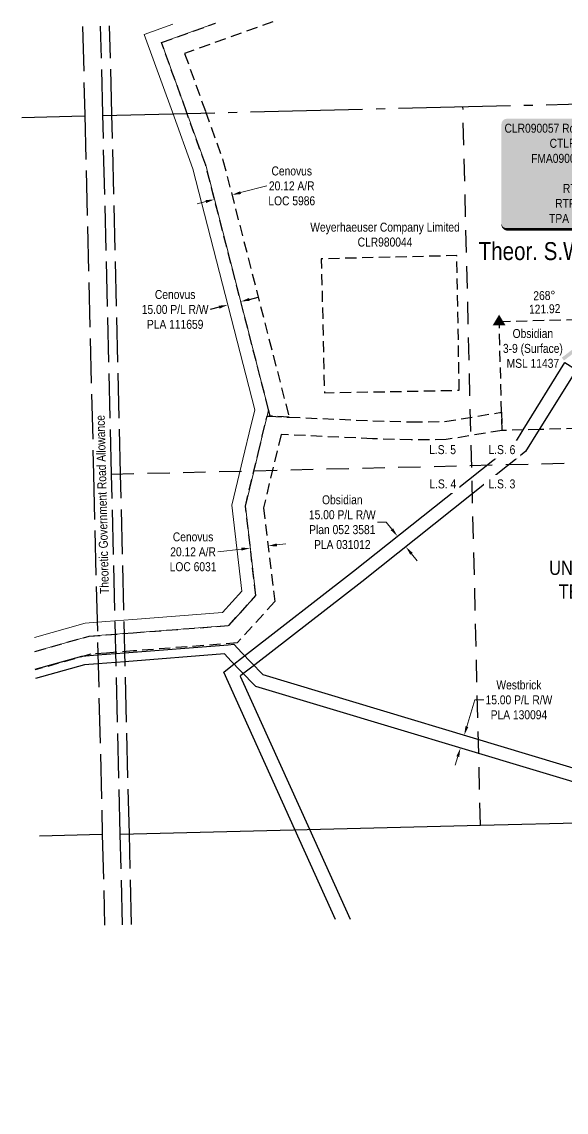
# Model space of a CAD drawing. Extents: x 615758 to 621285, y 5855650 to 5861424.
# Drawn here: x 617132 to 617739, y 5857583 to 5858801 of the extents above; entities that cross this region are included whole.
import ezdxf
from ezdxf.enums import TextEntityAlignment as Align

# ---------------------------------------------------------------- set-up
doc = ezdxf.new("R2010")
doc.units = 0
doc.header["$LTSCALE"] = 5
doc.header["$PDSIZE"] = 0.5
for name, pattern in [('foc-ACCESSROAD', [3.75, 2.5, -1.25]), ('foc-LSD', [8, 5, -3]), ('foc-QUARTERLINE', [33, 25, -3, 2, -3]), ('foc-UNSURVEYED', [12.5, 10, -2.5])]:
    doc.linetypes.add(name, pattern=pattern)
doc.layers.get('Defpoints').update_dxf_attribs({"color": 9})
for name, color, linetype in [('AS-ROADS', 254, 'Continuous'), ('AS-SURFACE IMPACT', 7, 'Continuous'), ('C-RW', 13, 'Continuous'), ('C-SYMBOL', 7, 'Continuous'), ('C-WS', 13, 'foc-ACCESSROAD'), ('F-AR', 190, 'foc-ACCESSROAD'), ('F-RW', 190, 'Continuous'), ('L-BD', 7, 'Continuous'), ('L-MON', 1, 'Continuous'), ('L-QSEC', 8, 'foc-QUARTERLINE'), ('L-ROAD-T', 7, 'Continuous'), ('L-SEC', 7, 'Continuous'), ('L-SECTION-LSD', 7, 'foc-LSD'), ('L-UNS-T', 3, 'Continuous'), ('L-USEC', 7, 'foc-UNSURVEYED')]:
    doc.layers.add(name, color=color, linetype=linetype)
for name, color, linetype, lineweight in [('C-RW-T', 13, 'Continuous', 9), ('C-WS-T', 13, 'Continuous', 9), ('F-RW-T', 190, 'Continuous', 9)]:
    doc.layers.add(name, color=color, linetype=linetype, lineweight=lineweight)
doc.styles.add('100L', font='ARIALN.TTF', dxfattribs={"height": 11})
doc.styles.add('175L', font='ARIALN.TTF', dxfattribs={"height": 20})
doc.styles.add('80', font='ARIALN.TTF', dxfattribs={"height": 10})
doc.styles.add('80CG', font='ARIALN.TTF', dxfattribs={"height": 10})
doc.styles.add('80L', font='ARIALN.TTF', dxfattribs={"height": 10})
doc.dimstyles.new('Compass 5 000', dxfattribs={"dimscale": 5, "dimtxt": 9, "dimasz": 2, "dimexe": 0.2, "dimexo": 0.0625, "dimgap": 0.5, "dimtad": 0, "dimtih": 1, "dimtoh": 1, "dimzin": 0, "dimdsep": 46, "dimtxsty": '80CG', "dimcen": 0.1, "dimse1": 1, "dimse2": 1, "dimclrd": 256, "dimclrt": 256, "dimaunit": 1, "dimadec": 4, "dimazin": 0, "dimtfac": 0.06, "dimtofl": 0, "dimtmove": 0, "dimatfit": 1, "dimfxl": 0.2, "dimtolj": 1, "dimtzin": 0, "dimlwd": -1, "dimarcsym": 0})

# ---------------------------------------------------------------- blocks, each defined once
blk = doc.blocks.new('*D446')
at = {"layer": 'Defpoints', "color": 0, "transparency": 16777216}
for p in [(617625.2, 5858004.5), (617631.3, 5858002.6), (617627, 5857988.3)]:
    blk.add_point(p, dxfattribs=at)
at = {"layer": 'F-RW-T', "transparency": 16777216}
for p, q in [((617628.1, 5858014), (617637.1, 5858043.9)), ((617637.1, 5858043.9), (617647.1, 5858043.9)), ((617618, 5857980.5), (617615.1, 5857971))]:
    blk.add_line(p, q, dxfattribs=at)
for points in [[(617626.5, 5858014.5), (617629.7, 5858013.6), (617625.2, 5858004.5)], [(617616.4, 5857981), (617619.6, 5857980.1), (617620.9, 5857990.1)]]:
    blk.add_solid(points, dxfattribs=at)
at = {"layer": 'F-RW-T', "transparency": 16777216, "insert": (617686.2, 5858043.9), "char_height": 10, "attachment_point": 5, "style": '80CG'}
blk.add_mtext('\\A1;Westbrick\\P15.00 P/L R/W\\PPLA 130094', dxfattribs=at)
blk = doc.blocks.new('*D447')
at = {"layer": 'C-RW-T', "transparency": 16777216}
for p, q in [((617538.2, 5858242.4), (617528.2, 5858242.4)), ((617544.5, 5858234.6), (617538.2, 5858242.4)), ((617566.3, 5858207.2), (617572.5, 5858199.4))]:
    blk.add_line(p, q, dxfattribs=at)
for points in [[(617545.8, 5858235.6), (617543.2, 5858233.5), (617550.7, 5858226.7)], [(617567.6, 5858208.2), (617565, 5858206.1), (617560, 5858215)]]:
    blk.add_solid(points, dxfattribs=at)
at = {"layer": 'Defpoints', "color": 0, "transparency": 16777216}
for p in [(617531.1, 5858211.1), (617560, 5858215), (617540.5, 5858199.4)]:
    blk.add_point(p, dxfattribs=at)
at = {"layer": 'C-RW-T', "transparency": 16777216, "insert": (617489.1, 5858242.4), "char_height": 10, "attachment_point": 5, "style": '80CG'}
blk.add_mtext('\\A1;Obsidian\\P15.00 P/L R/W\\PPlan 052 3581 \\PPLA 031012', dxfattribs=at)
blk = doc.blocks.new('*D448')
at = {"layer": 'Defpoints', "color": 0, "transparency": 16777216}
for p in [(617350.9, 5858525.8), (617365.4, 5858529.5), (617375.8, 5858488.9)]:
    blk.add_point(p, dxfattribs=at)
at = {"layer": 'F-RW', "transparency": 16777216}
for p, q in [((617385.5, 5858491.4), (617395.2, 5858493.9)), ((617351.6, 5858482.7), (617341.7, 5858480.1))]:
    blk.add_line(p, q, dxfattribs=at)
for points in [[(617385.1, 5858493), (617385.9, 5858489.8), (617375.8, 5858488.9)], [(617351.2, 5858484.3), (617352, 5858481), (617361.3, 5858485.2)]]:
    blk.add_solid(points, dxfattribs=at)
at = {"layer": 'F-RW', "transparency": 16777216, "insert": (617302.6, 5858480.1), "char_height": 10, "attachment_point": 5, "style": '80CG'}
blk.add_mtext('\\A1;Cenovus\\P15.00 P/L R/W\\PPLA 111659', dxfattribs=at)
blk = doc.blocks.new('*D449')
at = {"layer": 'Defpoints', "color": 0, "transparency": 16777216}
for p in [(617366, 5858608.1), (617356, 5858566.1), (617375.5, 5858571.1)]:
    blk.add_point(p, dxfattribs=at)
at = {"layer": 'F-RW-T', "transparency": 16777216}
for p, q in [((617375.6, 5858610.6), (617404.8, 5858618.1)), ((617336.8, 5858600.6), (617327.1, 5858598.1))]:
    blk.add_line(p, q, dxfattribs=at)
for points in [[(617375.2, 5858612.2), (617376.1, 5858609), (617366, 5858608.1)], [(617336.4, 5858602.2), (617337.2, 5858599), (617346.5, 5858603.1)]]:
    blk.add_solid(points, dxfattribs=at)
at = {"layer": 'F-RW-T', "transparency": 16777216, "insert": (617432.7, 5858618.1), "char_height": 10, "attachment_point": 5, "style": '80CG'}
blk.add_mtext('\\A1;Cenovus\\P20.12 A/R\\PLOC 5986', dxfattribs=at)
blk = doc.blocks.new('*U468')
h = blk.add_hatch(color=255)
edge = h.paths.add_edge_path()
edge.add_line((-146.5, -62.5), (146.5, -62.5))
edge.add_arc((146.5, -56.5), 6, 270, 360)
edge.add_line((152.5, -56.5), (152.5, 55))
edge.add_arc((146.5, 55), 6, 0, 90)
edge.add_line((146.5, 61), (-146.5, 61))
edge.add_arc((-146.5, 55), 6, 90, 180)
edge.add_line((-152.5, 55), (-152.5, -56.5))
edge.add_arc((-146.5, -56.5), 6, 180, 270)
at = {"color": 44, "flags": 128}
blk.add_lwpolyline([(-146.5, -62.5, 3, 3, 0), (146.5, -62.5, 3, 3, 0.414214), (152.5, -56.5, 3, 3, 0), (152.5, 55, 3, 0, 0.414214), (146.5, 61, 0, 0, 0), (-146.5, 61, 0, 0, 0.414214), (-152.5, 55, 0, 0, 0), (-152.5, -56.5, 0, 3, 0.414214)], format="xyseb", close=True, dxfattribs=at)
at = {"color": 44, "style": '80'}
blk.add_attdef('ENTER_TEXT_001', (-36, -5), '', height=10, dxfattribs=at)
blk = doc.blocks.new('STRIA')
blk.add_hatch(color=255).paths.add_polyline_path([(-0.04, 1.52), (-1.47, -0.87), (1.39, -0.87)])
blk = doc.blocks.new('STRIAA')
blk.add_blockref('STRIA', (0, 0))
blk = doc.blocks.new('STRIB')
at = {"color": 1}
blk.add_solid([(-1.12, -0.67), (-0.04, 1.13), (1.04, -0.67)], dxfattribs=at)
blk = doc.blocks.new('STRIBB')
blk.add_blockref('STRIB', (0, 0))
blk = doc.blocks.new('STRICC')
for name in ['STRIAA', 'STRIBB']:
    blk.add_blockref(name, (0, 0))
blk = doc.blocks.new('fdspike')
blk.add_blockref('STRICC', (0, 0))
blk = doc.blocks.new('*D504')
at = {"layer": 'Defpoints', "color": 0, "transparency": 16777216}
for p in [(617386.5, 5858213.5), (617386.9, 5858209.9), (617406.7, 5858212.2)]:
    blk.add_point(p, dxfattribs=at)
at = {"layer": 'F-RW-T', "transparency": 16777216}
for p, q in [((617376.5, 5858212.4), (617350.4, 5858209.3)), ((617416.2, 5858217), (617426.1, 5858218.2))]:
    blk.add_line(p, q, dxfattribs=at)
for points in [[(617376.3, 5858214), (617376.7, 5858210.7), (617386.5, 5858213.5)], [(617416, 5858218.7), (617416.4, 5858215.4), (617406.3, 5858215.9)]]:
    blk.add_solid(points, dxfattribs=at)
at = {"layer": 'F-RW-T', "transparency": 16777216, "insert": (617322.6, 5858209.3), "char_height": 10, "attachment_point": 5, "style": '80CG'}
blk.add_mtext('\\A1;Cenovus\\P20.12 A/R\\PLOC 6031', dxfattribs=at)

msp = doc.modelspace()

# ---------------------------------------------------------------- hatches: boundary and pattern name
at = {"layer": 'AS-ROADS'}
h = msp.add_hatch(color=256, dxfattribs=at)
h.dxf.hatch_style = 1
h.paths.add_polyline_path([(619507.5, 5856996.987), (619503.981, 5857002.995), (619501.016, 5857017.22), (619497.166, 5857035.752), (619486.098, 5857050.112), (619410.394, 5857123.214), (619325.79, 5857205.288), (619264.23, 5857263.616), (619197.249, 5857321.769), (619119.306, 5857385.197), (619040.662, 5857448.951), (618963.094, 5857512.264), (618884.79, 5857576.096), (618807.191, 5857639.161), (618728.022, 5857702.914), (618649.695, 5857766.492), (618570.834, 5857830.571), (618492.449, 5857894.633), (618413.983, 5857958.168), (618335.58, 5858020.88), (618257.592, 5858083.87), (618178.851, 5858147.601), (618100.477, 5858211.056), (618022.383, 5858274.747), (617944.482, 5858338.236), (617866.155, 5858401.989), (617833.689, 5858428.34), (617808.424, 5858448.514), (617793.671, 5858453.049), (617777.807, 5858449.794), (617751.918, 5858434.974), (617736.494, 5858423.064), (617734.05, 5858426.23), (617749.692, 5858438.308), (617776.375, 5858453.584), (617793.869, 5858457.173), (617810.326, 5858452.114), (617836.197, 5858431.456), (617868.677, 5858405.093), (617947.008, 5858341.338), (618024.911, 5858277.847), (618102.999, 5858214.16), (618181.369, 5858150.709), (618260.106, 5858086.98), (618338.086, 5858023.998), (618416.491, 5857961.284), (618494.973, 5857897.735), (618573.36, 5857833.671), (618652.217, 5857769.596), (618730.536, 5857706.024), (618809.707, 5857642.271), (618887.316, 5857579.198), (618965.622, 5857515.364), (619043.186, 5857452.055), (619121.828, 5857388.301), (619199.823, 5857324.831), (619266.918, 5857266.58), (619328.558, 5857208.176), (619413.176, 5857126.088), (619489.088, 5857052.786), (619500.896, 5857037.466), (619504.932, 5857018.034), (619507.701, 5857004.751), (619517.794, 5856992.182), (619533.161, 5856981.624), (619536.545, 5856968.534), (619529.187, 5856951.455), (619517.868, 5856941.201), (619506.139, 5856941.611), (619501.839, 5856950.896), (619511.063, 5856971.148), (619513.608, 5856982.363)])

# ---------------------------------------------------------------- linework, layer by layer
at = {"layer": 'C-RW'}
msp.add_lwpolyline([(617481.588, 5857798.418), (617436.151, 5857899.121), (617356.779, 5858075.045), (617364.637, 5858081.152), (617368.025, 5858083.786), (617376.674, 5858090.508), (617380.062, 5858093.141), (617501.603, 5858187.61), (617682.325, 5858331.654), (617690.968, 5858345.59), (617737.521, 5858420.665), (617750.263, 5858412.761), (617708.881, 5858346.027), (617693.699, 5858321.545), (617510.876, 5858175.828), (617391.416, 5858082.975), (617388.029, 5858080.342), (617379.379, 5858073.62), (617375.991, 5858070.986), (617375.302, 5858070.451), (617452.424, 5857899.516), (617497.858, 5857798.814)], dxfattribs=at)
at = {"layer": 'C-WS'}
msp.add_lwpolyline([(617690.968, 5858345.59), (617667.309, 5858344.899), (617666.797, 5858365.333), (617664.256, 5858466.736), (617786.093, 5858469.789), (617786.615, 5858449.927), (617789.146, 5858347.952), (617708.881, 5858346.027), (617690.968, 5858345.59)], close=True, dxfattribs=at)
at = {"layer": 'F-AR'}
for points in [[(617411.736, 5858801.472), (617313.125, 5858766.178), (617336.411, 5858701.388), (617355.987, 5858646.926), (617429.764, 5858359.794), (617408.668, 5858360.909), (617406.838, 5858368.089), (617336.667, 5858641.32), (617315.248, 5858700.874), (617287.394, 5858778.329), (617347.678, 5858799.91)], [(617146.038, 5858098.144), (617206.535, 5858115.016), (617225.537, 5858116.484), (617255.653, 5858118.81), (617362.39, 5858127.056), (617392.741, 5858160.417), (617380.945, 5858260.194), (617395.192, 5858319.361), (617399.841, 5858338.812), (617405.15, 5858361.025), (617408.668, 5858360.909), (617429.764, 5858359.794), (617523.326, 5858355.751), (617566.116, 5858354.428), (617603.289, 5858354.853), (617666.797, 5858365.333), (617667.309, 5858344.899), (617605.056, 5858334.744), (617565.92, 5858334.296), (617522.804, 5858335.629), (617420.896, 5858340.385), (617401.114, 5858258.648), (617413.776, 5858153.651), (617371.901, 5858107.622), (617256.145, 5858098.606), (617226.029, 5858096.26), (617208.513, 5858094.895), (617146.541, 5858077.488)]]:
    msp.add_lwpolyline(points, dxfattribs=at)
at = {"layer": 'F-AR', "flags": 128}
msp.add_lwpolyline([(617619.595, 5858389.806), (617616.952, 5858540.214), (617465.636, 5858536.657), (617469.154, 5858386.996), (617619.595, 5858389.806)], dxfattribs=at)
at = {"layer": 'F-RW'}
msp.add_lwpolyline([(617146.522, 5858078.267), (617198.473, 5858092.86), (617215.99, 5858094.225), (617246.105, 5858096.57), (617361.861, 5858105.586), (617367.934, 5858106.056), (617377.071, 5858096.584), (617387.539, 5858085.73), (617400.595, 5858072.193), (617766.038, 5857962.016), (617779.736, 5857957.887), (617816.755, 5857977.111), (617823.665, 5857963.804), (617814.421, 5857959.003), (617784.41, 5857943.419), (617781.258, 5857941.783), (617392.531, 5858058.954), (617375.632, 5858076.475), (617365.164, 5858087.329), (617357.55, 5858095.224), (617246.348, 5858086.612), (617216.231, 5858084.279), (617201.298, 5858083.122), (617146.774, 5858067.905)], dxfattribs=at)
at = {"layer": 'F-RW-T'}
for points in [[(617145.659, 5858113.706), (617202.343, 5858129.628), (617225.174, 5858131.407), (617255.29, 5858133.753), (617355.298, 5858141.543), (617377.058, 5858165.462), (617365.909, 5858261.348), (617380.449, 5858322.098), (617385.257, 5858342.298), (617391.394, 5858367.972), (617322.263, 5858637.141), (617299.473, 5858700.49), (617268.21, 5858787.389), (617299.937, 5858798.746)], [(617347.678, 5858799.91), (617287.394, 5858778.329), (617315.248, 5858700.874), (617336.667, 5858641.32), (617406.838, 5858368.089), (617405.15, 5858361.025), (617399.841, 5858338.812), (617395.192, 5858319.361), (617380.945, 5858260.194), (617392.741, 5858160.417), (617362.39, 5858127.056), (617255.653, 5858118.81), (617225.537, 5858116.484), (617206.535, 5858115.016), (617146.038, 5858098.144)]]:
    msp.add_lwpolyline(points, dxfattribs=at)
at = {"layer": 'L-QSEC'}
for p, q in [((617221.889, 5858696.812), (617990.268, 5858715.551)), ((617131.523, 5858694.6), (617201.338, 5858696.311))]:
    msp.add_line(p, q, dxfattribs=at)
at = {"layer": 'L-SEC'}
for p, q in [((617241.425, 5857893.988), (617643.295, 5857903.771)), ((617643.295, 5857903.771), (618045.169, 5857913.554)), ((617221.327, 5857893.499), (617151.06, 5857891.778))]:
    msp.add_line(p, q, dxfattribs=at)
at = {"layer": 'L-SECTION-LSD', "flags": 128}
for points in [[(617643.295, 5857903.771), (617623.715, 5858706.612)], [(617231.641, 5858296.094), (618034.854, 5858315.537)]]:
    msp.add_lwpolyline(points, dxfattribs=at)
at = {"layer": 'L-USEC'}
for p, q in [((617199.357, 5858796.293), (617201.757, 5858697.707)), ((617221.855, 5858698.198), (617219.456, 5858796.784)), ((617231.912, 5858698.443), (617229.513, 5858797.028)), ((617201.757, 5858697.707), (617211.542, 5858295.604)), ((617231.641, 5858296.094), (617221.855, 5858698.198)), ((617241.698, 5858296.339), (617231.912, 5858698.443)), ((617211.542, 5858295.604), (617221.327, 5857893.499)), ((617241.425, 5857893.988), (617231.641, 5858296.094)), ((617251.482, 5857894.232), (617241.698, 5858296.339)), ((617221.327, 5857893.499), (617223.793, 5857792.142)), ((617243.891, 5857792.632), (617241.425, 5857893.988)), ((617253.948, 5857792.877), (617251.482, 5857894.232))]:
    msp.add_line(p, q, dxfattribs=at)

# ---------------------------------------------------------------- block references
at = {"layer": 'AS-SURFACE IMPACT'}
ref = msp.add_blockref('*U468', (617819.236, 5858632.203), dxfattribs=at)
ref.add_attrib('ENTER_TEXT_001', 'CLR090057 Rocky Mountain House Office - Forestry Dept.', (617670.136, 5858677.595), dxfattribs={"layer": '0', "color": 44, "height": 10, "style": '80'})
ref.add_attrib('ENTER_TEXT_002', 'CTLR120006 Tall Pine Timber Co. Ltd.', (617720.443, 5858660.751), dxfattribs={"layer": '0', "color": 44, "height": 10, "style": '80'})
ref.add_attrib('ENTER_TEXT_003', 'FMA0900046 Weyerhaeuser Company Limited', (617699.782, 5858643.907), dxfattribs={"layer": '0', "color": 44, "height": 10, "style": '80'})
ref.add_attrib('ENTER_TEXT_004', 'RTF 232205 Taqa North Ltd.', (617746.054, 5858627.199), dxfattribs={"layer": '0', "color": 44, "height": 10, "style": '80'})
ref.add_attrib('ENTER_TEXT_005', 'RTF 240762 Spartan Delta Corp.', (617735.235, 5858610.355), dxfattribs={"layer": '0', "color": 44, "height": 10, "style": '80'})
ref.add_attrib('ENTER_TEXT_006', 'RTF 2314859 Westbrick Energy Ltd.', (617726.637, 5858593.648), dxfattribs={"layer": '0', "color": 44, "height": 10, "style": '80'})
ref.add_attrib('ENTER_TEXT_007', 'TPA 700 JOHN DAVID SCHAPANSKY', (617719.84, 5858576.804), dxfattribs={"layer": '0', "color": 44, "height": 10, "style": '80'})
at = {"layer": 'L-MON', "xscale": 4.998172200000002, "yscale": 4.998172200000002, "zscale": 4.998172200000002}
msp.add_blockref('fdspike', (617664.286, 5858466.708), dxfattribs=at)

# ---------------------------------------------------------------- texts
at = {"layer": 'C-SYMBOL', "color": 3, "style": '175L'}
msp.add_text('Theor. S.W.1/4 Sec. 9-45-9-W.5M.', height=20, dxfattribs=at).set_placement((617817.61, 5858529.306), align=Align.BOTTOM_CENTER)
at = {"layer": 'C-WS-T', "insert": (617701.756, 5858436.524), "char_height": 10, "attachment_point": 5, "style": '80CG'}
msp.add_mtext('\\A1;Obsidian\\P3-9 (Surface)\\PMSL 11437', dxfattribs=at)
at = {"layer": 'F-AR', "insert": (617536.78, 5858563.669), "char_height": 10, "attachment_point": 5, "style": '80CG'}
msp.add_mtext('\\A1;Weyerhaeuser Company Limited\\PCLR980044', dxfattribs=at)
at = {"layer": 'L-BD', "style": '80L'}
for s, p in [('268°', (617714.594, 5858495.678)), ('121.92', (617714.97, 5858480.688))]:
    msp.add_text(s, height=9.9963, rotation=1.4319, dxfattribs=at).set_placement(p, align=Align.MIDDLE)
at = {"layer": 'L-ROAD-T', "style": '80L'}
msp.add_text('Theoretic Government Road Allowance', height=10, rotation=91.393974, dxfattribs=at).set_placement((617221.355, 5858262.19), align=Align.MIDDLE_CENTER)
at = {"layer": 'L-UNS-T', "color": 3, "insert": (617783.531, 5858178.051), "char_height": 16, "attachment_point": 5, "style": '80L'}
msp.add_mtext_dynamic_manual_height_columns('UNSURVEYED TERRITORY', width=126.41375, gutter_width=47.5, heights=[0], dxfattribs=at)

# ---------------------------------------------------------------- dimensions: what is measured, and where the dimension line sits
at = {"layer": 'C-RW-T'}
dim = msp.add_linear_dim(base=(617560.032, 5858215.007), p1=(617531.111, 5858211.13), p2=(617540.456, 5858199.405), angle=308.556009, text='Obsidian\\P15.00 P/L R/W\\PPlan 052 3581 \\PPLA 031012', dimstyle='Compass 5 000', dxfattribs=at)
dim.commit()
dim.dimension.update_dxf_attribs({"geometry": '*D447', "text_midpoint": (617489.135, 5858242.372), "dimtype": 161})
at = {"layer": 'F-RW'}
dim = msp.add_linear_dim(base=(617375.818, 5858488.88), p1=(617350.861, 5858525.798), p2=(617365.379, 5858529.527), angle=14.403479, text='Cenovus\\P15.00 P/L R/W\\PPLA 111659', dimstyle='Compass 5 000', dxfattribs=at)
dim.commit()
dim.dimension.update_dxf_attribs({"geometry": '*D448', "text_midpoint": (617302.639, 5858480.124), "dimtype": 161})
at = {"layer": 'F-RW-T'}
for base, p1, p2, angle, text, picture, middle in [((617365.963, 5858608.109), (617355.981, 5858566.118), (617375.465, 5858571.125), 14.410123, 'Cenovus\\P20.12 A/R\\PLOC 5986', '*D449', (617432.709, 5858618.083)), ((617625.225, 5858004.47), (617626.969, 5857988.289), (617631.295, 5858002.64), 73.222614, 'Westbrick\\P15.00 P/L R/W\\PPLA 130094', '*D446', (617686.185, 5858043.853))]:
    dim = msp.add_linear_dim(base=base, p1=p1, p2=p2, angle=angle, text=text, dimstyle='Compass 5 000', dxfattribs=at)
    dim.commit()
    dim.dimension.update_dxf_attribs({"geometry": picture, "text_midpoint": middle, "dimtype": 161})
at = {"layer": 'F-RW-T', "color": 2}
dim = msp.add_linear_dim(base=(617386.462, 5858213.533), p1=(617406.716, 5858212.194), p2=(617386.897, 5858209.851), angle=186.742344, text='Cenovus\\P20.12 A/R\\PLOC 6031', dimstyle='Compass 5 000', dxfattribs=at)
dim.commit()
dim.dimension.update_dxf_attribs({"geometry": '*D504', "text_midpoint": (617322.619, 5858209.264), "dimtype": 161})

# ---------------------------------------------------------------- next in the draw order: texts
at = {"layer": 'L-SECTION-LSD', "char_height": 10, "attachment_point": 1, "style": '100L', "bg_fill": 3, "box_fill_scale": 1.5, "bg_fill_color": 256, "bg_fill_transparency": 0}
for s, width, insert in [('\\pi1.75858;L.S. 5', 30.40114, (617584.28, 5858328.495)), ('L.S. 6', 30.48313, (617652.239, 5858328.495)), ('\\pi1.98601;L.S. 4', 30.53989, (617584.28, 5858290.21)), ('L.S. 3', 30.37591, (617652.239, 5858290.21))]:
    msp.add_mtext_dynamic_manual_height_columns(s, width=width, gutter_width=55, heights=[0], dxfattribs=dict(at, insert=insert))

doc.saveas('drawing.dxf')
